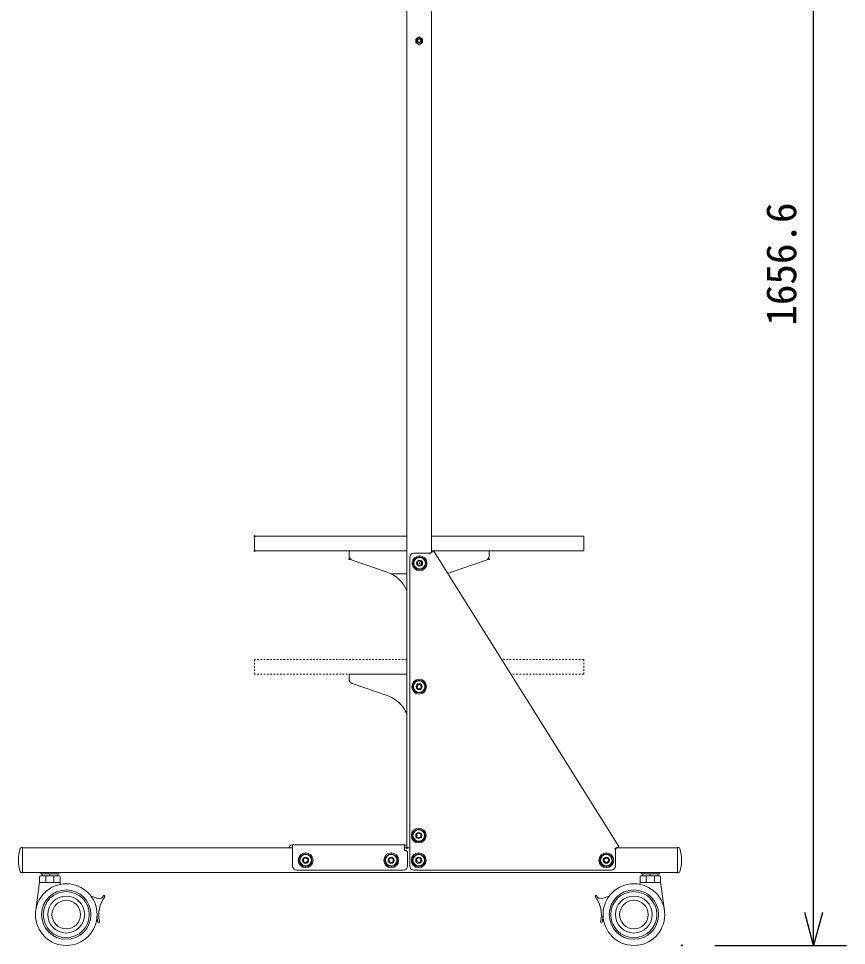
# Model space of a CAD drawing. Units: millimetres, scale not verified. Extents: x -62 to 63, y -117 to 117.
# Drawn here: x 7.2 to 57.6, y -5.6 to 50.7 of the extents above; entities that cross this region are included whole.
import ezdxf
from ezdxf.enums import TextEntityAlignment as Align

# ---------------------------------------------------------------- set-up
doc = ezdxf.new("R2010")
doc.units = ezdxf.units.MM
doc.header["$LTSCALE"] = 0.125
doc.header["$PDMODE"] = 32
doc.header["$PDSIZE"] = 0.0625
doc.linetypes.add('USER4', pattern=[63.5, 31.75, -6.35, 6.35, -6.35, 6.35, -6.35])
doc.linetypes.add('USER5', pattern=[1.4, 0.7, -0.7])
for name, color, linetype in [('0-0_0', 7, 'Continuous'), ('0-4_DEFPOINTS', 7, 'Continuous'), ('0-6_SUNPO', 7, 'Continuous')]:
    doc.layers.add(name, color=color, linetype=linetype)
doc.layers.add('0-5_GAIKEI', color=1, linetype='Continuous', lineweight=18)
doc.styles.add('ＭＳ ゴシック', font='')
doc.styles.get('ＭＳ ゴシック').set_extended_font_data('MS Gothic')

# ---------------------------------------------------------------- blocks, each defined once
blk = doc.blocks.new('_OPEN30')
at = {"layer": '0-0_0'}
blk.add_line((0, 0), (-1, 0), dxfattribs=at)
blk.add_lwpolyline([(-1, 0.26795), (0, 0), (-1, -0.26795)], dxfattribs=at)
blk = doc.blocks.new('D12')
at = {"layer": '0-4_DEFPOINTS'}
blk.add_point((51.3835, 21.1942), dxfattribs=at)
at = {"layer": '0-6_SUNPO'}
for p, q in [((59.3835, 23.1942), (59.3835, 102.0238)), ((53.3835, 21.1942), (61.3835, 21.1942))]:
    blk.add_line(p, q, dxfattribs=at)
at = {"layer": '0-6_SUNPO', "xscale": 2, "yscale": 2, "rotation": 270}
blk.add_blockref('_OPEN30', (59.3835, 21.1942), dxfattribs=at)
at = {"layer": '0-6_SUNPO', "style": 'ＭＳ ゴシック'}
blk.add_text('1656.6', height=1.833, rotation=90, dxfattribs=at).set_placement((58.8835, 58.859), align=Align.BOTTOM_LEFT)

msp = doc.modelspace()

# ---------------------------------------------------------------- linework, layer by layer
at = {"layer": '0-5_GAIKEI'}
for p, q in [((32.3303, 18.297), (32.3303, 77)), ((30.8303, 0.35), (30.8303, 57.87)), ((31.5678, 49.6237), (31.3928, 49.5227)), ((31.5678, 49.6237), (31.3928, 49.5227)), ((31.4053, 49.501), (31.5803, 49.6021)), ((31.4053, 49.501), (31.5803, 49.6021)), ((31.7553, 49.501), (31.5803, 49.6021)), ((31.7553, 49.501), (31.5803, 49.6021)), ((31.7678, 49.5227), (31.5928, 49.6237)), ((31.7678, 49.5227), (31.5928, 49.6237)), ((31.3803, 49.501), (31.3803, 49.299)), ((31.3803, 49.501), (31.3803, 49.299)), ((31.3928, 49.2773), (31.5678, 49.1763)), ((31.3928, 49.2773), (31.5678, 49.1763)), ((31.4053, 49.299), (31.4053, 49.501)), ((31.4053, 49.299), (31.4053, 49.501)), ((31.5803, 49.1979), (31.4053, 49.299)), ((31.5803, 49.1979), (31.4053, 49.299)), ((31.5803, 49.1979), (31.7553, 49.299)), ((31.5803, 49.1979), (31.7553, 49.299)), ((31.5928, 49.1763), (31.7678, 49.2773)), ((31.5928, 49.1763), (31.7678, 49.2773)), ((31.7553, 49.299), (31.7553, 49.501)), ((31.7553, 49.299), (31.7553, 49.501)), ((31.7803, 49.299), (31.7803, 49.501)), ((31.7803, 49.299), (31.7803, 49.501)), ((30.8303, 19.3), (21.5803, 19.3)), ((21.5803, 18.4), (21.5803, 19.3)), ((41.5803, 19.3), (32.3303, 19.3)), ((41.5803, 18.4), (41.5803, 19.3)), ((30.8303, 18.4), (21.5803, 18.4)), ((27.3303, 18.4), (27.3303, 18.0786)), ((31.2553, 18.25), (32.2122, 18.25)), ((31.5803, 18.035), (31.5803, 17.9991)), ((31.6303, 18.035), (31.6303, 17.9991)), ((32.4671, 18.3828), (32.2918, 18.2729)), ((41.5803, 18.4), (32.3303, 18.4)), ((32.4671, 18.3828), (43.7171, 0.4328)), ((35.8303, 18.4), (35.8303, 18.0786)), ((29.6283, 17.113), (27.4993, 17.8421)), ((31.0053, 18), (31.0053, -0.75)), ((31.4803, 17.7172), (31.4803, 17.5828)), ((31.4846, 17.7247), (31.601, 17.7919)), ((31.4846, 17.5753), (31.601, 17.5082)), ((31.6096, 17.7919), (31.726, 17.7247)), ((31.6096, 17.5082), (31.726, 17.5753)), ((31.7303, 17.7172), (31.7303, 17.5828)), ((33.5323, 17.113), (35.6613, 17.8421)), ((30.8303, 17.0058), (29.8827, 17.0058)), ((31.4553, 10.2172), (31.4553, 10.0828)), ((31.4596, 10.2247), (31.576, 10.2919)), ((31.5553, 10.535), (31.5553, 10.4991)), ((31.5846, 10.2919), (31.701, 10.2247)), ((31.6053, 10.535), (31.6053, 10.4991)), ((31.7053, 10.2172), (31.7053, 10.0828)), ((31.4596, 10.0753), (31.576, 10.0082)), ((31.5846, 10.0082), (31.701, 10.0753)), ((31.4303, 1.1672), (31.4303, 1.0328)), ((31.4346, 1.1747), (31.551, 1.2419)), ((31.5303, 1.485), (31.5303, 1.4491)), ((31.5596, 1.2419), (31.676, 1.1747)), ((31.5803, 1.485), (31.5803, 1.4491)), ((31.6803, 1.1672), (31.6803, 1.0328)), ((31.4346, 1.0253), (31.551, 0.9582)), ((31.5596, 0.9582), (31.676, 1.0253)), ((7.4272, 0.375), (7.4803, 0.375)), ((7.4803, 0.375), (7.4803, -1.175)), ((7.4803, -1.15), (7.4803, 0.35)), ((7.4803, 0.35), (23.8803, 0.35)), ((23.6803, 0.365), (23.6803, 0.35)), ((23.8403, 0.525), (30.7203, 0.525)), ((23.8803, 0.525), (23.8803, -0.75)), ((30.6803, 0.2), (30.6803, 0.525)), ((30.6803, 0.35), (31.0053, 0.35)), ((30.6803, 0.2), (30.7303, 0.2)), ((31.0053, 0.35), (30.8303, 0.35)), ((30.8803, 0.05), (30.8803, -0.75)), ((43.5053, 0.217), (43.5053, -0.75)), ((43.7171, 0.4328), (43.5756, 0.3441)), ((43.5851, 0.35), (47.2803, 0.35)), ((47.3334, 0.375), (47.2803, 0.375)), ((24.5553, -0.3328), (24.5553, -0.4672)), ((24.5596, -0.3253), (24.676, -0.2581)), ((24.5596, -0.4747), (24.676, -0.5418)), ((24.6553, -0.015), (24.6553, -0.0509)), ((24.6846, -0.2581), (24.801, -0.3253)), ((24.6846, -0.5418), (24.801, -0.4747)), ((24.7053, -0.015), (24.7053, -0.0509)), ((24.8053, -0.3328), (24.8053, -0.4672)), ((29.7553, -0.3328), (29.7553, -0.4672)), ((29.7596, -0.3253), (29.876, -0.2581)), ((29.7596, -0.4747), (29.876, -0.5418)), ((29.8553, -0.015), (29.8553, -0.0509)), ((29.8846, -0.2581), (30.001, -0.3253)), ((29.8846, -0.5418), (30.001, -0.4747)), ((29.9053, -0.015), (29.9053, -0.0509)), ((30.0053, -0.3328), (30.0053, -0.4672)), ((31.4303, -0.3328), (31.4303, -0.4672)), ((31.4346, -0.3253), (31.551, -0.2581)), ((31.4346, -0.4747), (31.551, -0.5418)), ((31.5303, -0.015), (31.5303, -0.0509)), ((31.5596, -0.2581), (31.676, -0.3253)), ((31.5596, -0.5418), (31.676, -0.4747)), ((31.5803, -0.015), (31.5803, -0.0509)), ((31.6803, -0.3328), (31.6803, -0.4672)), ((42.8303, -0.3328), (42.8303, -0.4672)), ((42.8346, -0.3253), (42.951, -0.2581)), ((42.8346, -0.4747), (42.951, -0.5418)), ((42.9303, -0.015), (42.9303, -0.0509)), ((42.9596, -0.2581), (43.076, -0.3253)), ((42.9596, -0.5418), (43.076, -0.4747)), ((42.9803, -0.015), (42.9803, -0.0509)), ((43.0803, -0.3328), (43.0803, -0.4672)), ((24.1303, -1), (30.6303, -1)), ((31.2553, -1), (43.2553, -1)), ((7.4272, -1.175), (7.4803, -1.175)), ((7.4803, -1.15), (47.2803, -1.15)), ((8.5053, -1.405), (8.5053, -1.705)), ((9.7053, -1.355), (8.5553, -1.355)), ((8.5803, -1.15), (9.6803, -1.15)), ((8.5803, -1.15), (8.5803, -1.23)), ((8.5803, -1.23), (9.6803, -1.23)), ((8.6703, -1.23), (8.6703, -1.355)), ((8.6703, -1.23), (9.5903, -1.23)), ((8.6703, -1.355), (9.5903, -1.355)), ((8.8803, -1.355), (8.8803, -1.755)), ((9.1303, -1.23), (9.1303, -1.355)), ((9.3803, -1.355), (9.3803, -1.755)), ((9.5903, -1.23), (9.5903, -1.355)), ((9.6803, -1.15), (9.6803, -1.23)), ((9.7553, -1.405), (9.7553, -1.705)), ((45.0053, -1.405), (45.0053, -1.705)), ((45.0553, -1.355), (46.2053, -1.355)), ((45.0803, -1.15), (46.1803, -1.15)), ((45.0803, -1.15), (45.0803, -1.23)), ((45.0803, -1.23), (46.1803, -1.23)), ((45.1703, -1.23), (45.1703, -1.355)), ((45.1703, -1.23), (46.0903, -1.23)), ((45.1703, -1.355), (46.0903, -1.355)), ((45.3803, -1.355), (45.3803, -1.755)), ((45.6303, -1.23), (45.6303, -1.355)), ((45.8803, -1.355), (45.8803, -1.755)), ((46.0903, -1.23), (46.0903, -1.355)), ((46.1803, -1.15), (46.1803, -1.23)), ((46.2553, -1.405), (46.2553, -1.705)), ((8.2727, -3.4501), (8.5094, -1.7249)), ((9.7053, -1.755), (8.5553, -1.755)), ((9.7704, -1.8649), (9.7512, -1.7249)), ((44.9902, -1.8649), (45.0094, -1.7249)), ((45.0553, -1.755), (46.2053, -1.755)), ((46.4879, -3.4501), (46.2512, -1.7249)), ((11.6383, -2.5907), (12.0524, -2.732)), ((43.1223, -2.5907), (42.7082, -2.732))]:
    msp.add_line(p, q, dxfattribs=at)
at = {"layer": '0-5_GAIKEI', "linetype": 'USER5'}
for p, q in [((21.5803, 10.9), (21.5803, 11.8)), ((30.8303, 11.8), (21.5803, 11.8)), ((41.5803, 11.8), (36.5928, 11.8)), ((41.5803, 10.9), (41.5803, 11.8)), ((30.8303, 10.9), (21.5803, 10.9)), ((41.5803, 10.9), (37.1569, 10.9))]:
    msp.add_line(p, q, dxfattribs=at)
at = {"layer": '0-5_GAIKEI', "linetype": 'USER4'}
for p, q in [((27.3303, 10.9), (27.3303, 10.5786)), ((27.3303, 10.9), (30.8303, 10.9)), ((29.6283, 9.613), (27.4993, 10.3421))]:
    msp.add_line(p, q, dxfattribs=at)
at = {"layer": '0-5_GAIKEI'}
for points in [[(23.8803, 0.365), (23.8403, 0.365), (23.8403, 0.35)], [(30.6803, 0.365), (30.7203, 0.365), (30.7203, 0.35)], [(47.3334, -1.175), (47.2803, -1.175), (47.2803, 0.375)]]:
    msp.add_lwpolyline(points, dxfattribs=at)
for centre, radius in [((31.5803, 49.4), 0.125), ((31.5803, 49.4), 0.125), ((31.5803, 49.4), 0.1), ((31.5803, 49.4), 0.1), ((31.6053, 17.65), 0.45), ((31.6053, 17.65), 0.385), ((31.6053, 17.65), 0.35), ((31.6053, 17.65), 0.1835), ((31.5803, 10.15), 0.45), ((31.5803, 10.15), 0.385), ((31.5803, 10.15), 0.35), ((31.5803, 10.15), 0.1835), ((31.5553, 1.1), 0.45), ((31.5553, 1.1), 0.385), ((31.5553, 1.1), 0.35), ((31.5553, 1.1), 0.1835), ((24.6803, -0.4), 0.45), ((29.8803, -0.4), 0.45), ((31.5553, -0.4), 0.45), ((42.9553, -0.4), 0.45), ((24.6803, -0.4), 0.385), ((24.6803, -0.4), 0.35), ((24.6803, -0.4), 0.1835), ((29.8803, -0.4), 0.385), ((29.8803, -0.4), 0.35), ((29.8803, -0.4), 0.1835), ((31.5553, -0.4), 0.385), ((31.5553, -0.4), 0.35), ((31.5553, -0.4), 0.1835), ((42.9553, -0.4), 0.385), ((42.9553, -0.4), 0.35), ((42.9553, -0.4), 0.1835), ((10.1303, -3.705), 1.875), ((10.1303, -3.705), 1.5), ((44.6303, -3.705), 1.875), ((44.6303, -3.705), 1.5), ((10.1303, -3.705), 1.4), ((10.1303, -3.705), 1.1195), ((44.6303, -3.705), 1.4), ((44.6303, -3.705), 1.1195), ((10.1303, -3.705), 0.8695), ((44.6303, -3.705), 0.8695)]:
    msp.add_circle(centre, radius, dxfattribs=at)
for centre, radius, start, end in [((31.5803, 49.6021), 0.025, 60, 120), ((31.5803, 49.6021), 0.025, 60, 120), ((31.4053, 49.501), 0.025, 120, 180), ((31.4053, 49.501), 0.025, 120, 180), ((31.4053, 49.299), 0.025, 180, 240), ((31.4053, 49.299), 0.025, 180, 240), ((31.5803, 49.1979), 0.025, 240, 300), ((31.5803, 49.1979), 0.025, 240, 300), ((31.7553, 49.501), 0.025, 0, 60), ((31.7553, 49.501), 0.025, 0, 60), ((31.7553, 49.299), 0.025, 300, 0), ((31.7553, 49.299), 0.025, 300, 0), ((27.5803, 18.0786), 0.25, 180, 251.09542), ((31.2553, 18), 0.25, 90, 180), ((32.2122, 18.4), 0.15, 270, 302.07706), ((35.5803, 18.0786), 0.25, 288.90458, 0), ((31.4889, 17.7172), 0.00865, 120, 180), ((31.4889, 17.5828), 0.00865, 180, 240), ((31.6053, 17.7844), 0.00865, 60, 120), ((31.6053, 17.5157), 0.00865, 240, 300), ((31.7216, 17.7172), 0.00865, 0, 60), ((31.7216, 17.5828), 0.00865, 300, 0), ((28.9803, 15.2209), 2, 22.33165, 71.09542), ((34.1803, 15.2209), 2, 108.90458, 115.54515), ((31.4639, 10.2172), 0.00865, 120, 180), ((31.5803, 10.2844), 0.00865, 60, 120), ((31.6966, 10.2172), 0.00865, 0, 60), ((31.4639, 10.0828), 0.00865, 180, 240), ((31.5803, 10.0157), 0.00865, 240, 300), ((31.6966, 10.0828), 0.00865, 300, 0), ((31.4389, 1.1672), 0.00865, 120, 180), ((31.5553, 1.2344), 0.00865, 60, 120), ((31.6716, 1.1672), 0.00865, 0, 60), ((31.4389, 1.0328), 0.00865, 180, 240), ((31.5553, 0.9657), 0.00865, 240, 300), ((31.6716, 1.0328), 0.00865, 300, 0), ((9.7303, -0.4), 2.5, 163.66518, 196.33482), ((7.4272, 0.275), 0.1, 90, 163.66518), ((23.8403, 0.365), 0.16, 90, 180), ((30.7203, 0.365), 0.16, 46.56746, 90), ((30.7203, 0.365), 0.16, 86.41668, 90), ((30.7303, 0.05), 0.15, 0, 90), ((43.6553, 0.217), 0.15, 122.07706, 180), ((47.3334, 0.275), 0.1, 16.33482, 90), ((45.0303, -0.4), 2.5, 343.66518, 16.33482), ((24.5639, -0.3328), 0.00865, 120, 180), ((24.5639, -0.4672), 0.00865, 180, 240), ((24.6803, -0.2656), 0.00865, 60, 120), ((24.6803, -0.5343), 0.00865, 240, 300), ((24.7966, -0.3328), 0.00865, 0, 60), ((24.7966, -0.4672), 0.00865, 300, 0), ((29.7639, -0.3328), 0.00865, 120, 180), ((29.7639, -0.4672), 0.00865, 180, 240), ((29.8803, -0.2656), 0.00865, 60, 120), ((29.8803, -0.5343), 0.00865, 240, 300), ((29.9966, -0.3328), 0.00865, 0, 60), ((29.9966, -0.4672), 0.00865, 300, 0), ((31.4389, -0.3328), 0.00865, 120, 180), ((31.4389, -0.4672), 0.00865, 180, 240), ((31.5553, -0.2656), 0.00865, 60, 120), ((31.5553, -0.5343), 0.00865, 240, 300), ((31.6716, -0.3328), 0.00865, 0, 60), ((31.6716, -0.4672), 0.00865, 300, 0), ((42.8389, -0.3328), 0.00865, 120, 180), ((42.8389, -0.4672), 0.00865, 180, 240), ((42.9553, -0.2656), 0.00865, 60, 120), ((42.9553, -0.5343), 0.00865, 240, 300), ((43.0716, -0.3328), 0.00865, 0, 60), ((43.0716, -0.4672), 0.00865, 300, 0), ((7.4272, -1.075), 0.1, 196.33482, 270), ((24.1303, -0.75), 0.25, 180, 270), ((30.6303, -0.75), 0.25, 270, 0), ((31.2553, -0.75), 0.25, 180, 270), ((43.2553, -0.75), 0.25, 270, 0), ((47.3334, -1.075), 0.1, 270, 343.66518), ((8.5553, -1.405), 0.05, 90, 180), ((9.7053, -1.405), 0.05, 0, 90), ((45.0553, -1.405), 0.05, 90, 180), ((46.2053, -1.405), 0.05, 0, 90), ((8.5553, -1.705), 0.05, 180, 270), ((9.7053, -1.705), 0.05, 270, 0), ((45.0553, -1.705), 0.05, 180, 270), ((46.2053, -1.705), 0.05, 270, 0), ((12.1331, -2.4954), 0.25, 251.15583, 325.30567), ((13.8803, -3.705), 1.775, 142.67065, 193.87703), ((13.8803, -3.705), 1.875, 142.67065, 145.30567), ((12.4291, -2.5983), 0.05, 50.57794, 142.67065), ((12.4291, -2.5983), 0.05, 322.67065, 50.57794), ((42.3315, -2.5983), 0.05, 129.42206, 217.32935), ((40.8803, -3.705), 1.775, 346.12297, 37.32935), ((42.3315, -2.5983), 0.05, 37.32935, 129.42206), ((40.8803, -3.705), 1.875, 34.69433, 37.32935), ((42.6275, -2.4954), 0.25, 214.69433, 288.84417), ((13.8803, -3.705), 1.875, 180, 193.87703), ((40.8803, -3.705), 1.875, 346.12297, 0), ((12.1086, -4.1427), 0.05, 193.87703, 287.20657), ((12.1086, -4.1427), 0.05, 287.20657, 13.87703), ((42.652, -4.1427), 0.05, 166.12297, 252.79343), ((42.652, -4.1427), 0.05, 252.79343, 346.12297)]:
    msp.add_arc(centre, radius, start, end, dxfattribs=at)
at = {"layer": '0-5_GAIKEI', "linetype": 'USER4'}
for centre, radius, start, end in [((27.5803, 10.5786), 0.25, 180, 251.09542), ((28.9803, 7.7209), 2, 22.33164, 71.09542)]:
    msp.add_arc(centre, radius, start, end, dxfattribs=at)
at = {"layer": '0-5_GAIKEI'}
for p in [(21.5803, 19.3), (21.5803, 18.4), (32.2553, 18.25), (27.3303, 17.9), (31.6053, 17.65), (35.8303, 17.9), (30.8303, 0.35), (43.5053, 0.3)]:
    msp.add_point(p, dxfattribs=at)

# ---------------------------------------------------------------- block references
at = {"layer": '0-6_SUNPO'}
msp.add_blockref('D12', (-3.8324, -26.7742), dxfattribs=at)

doc.saveas('drawing.dxf')
